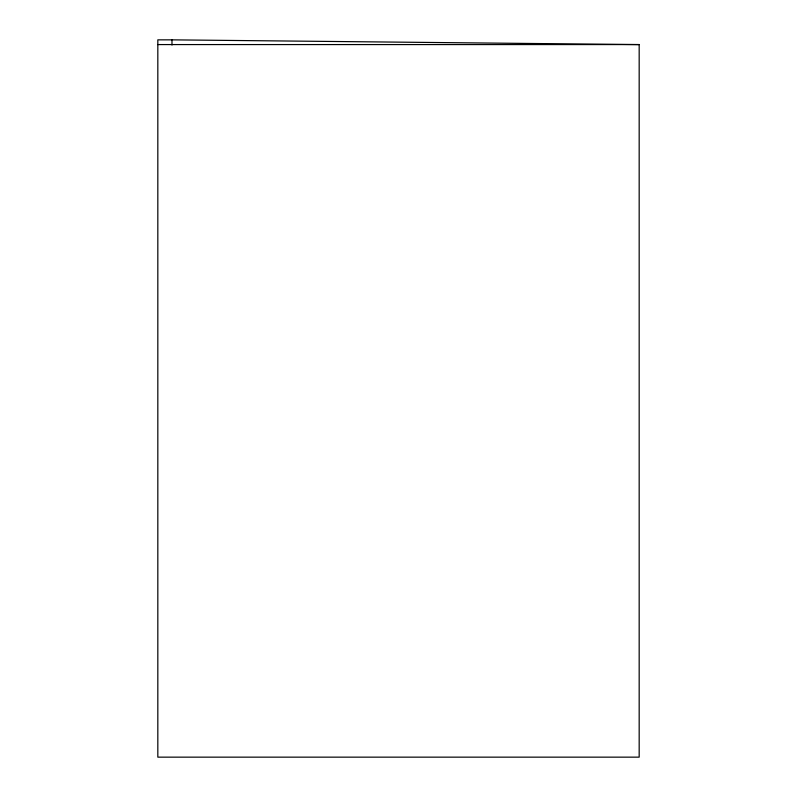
<?xml version="1.0" encoding="UTF-8"?>
<svg xmlns="http://www.w3.org/2000/svg" width="797" height="797" viewBox="0 0 797 797"><rect width="100%" height="100%" fill="white"/><g stroke="black" fill="none" stroke-linecap="round" stroke-linejoin="round"><path stroke-width="1.2" d="M171.983 39.85L157.826 39.85L157.826 757.15L639.174 757.15L639.174 44.572L171.983 39.85L171.983 45.05M157.826 44.572L639.174 44.572"/></g></svg>
